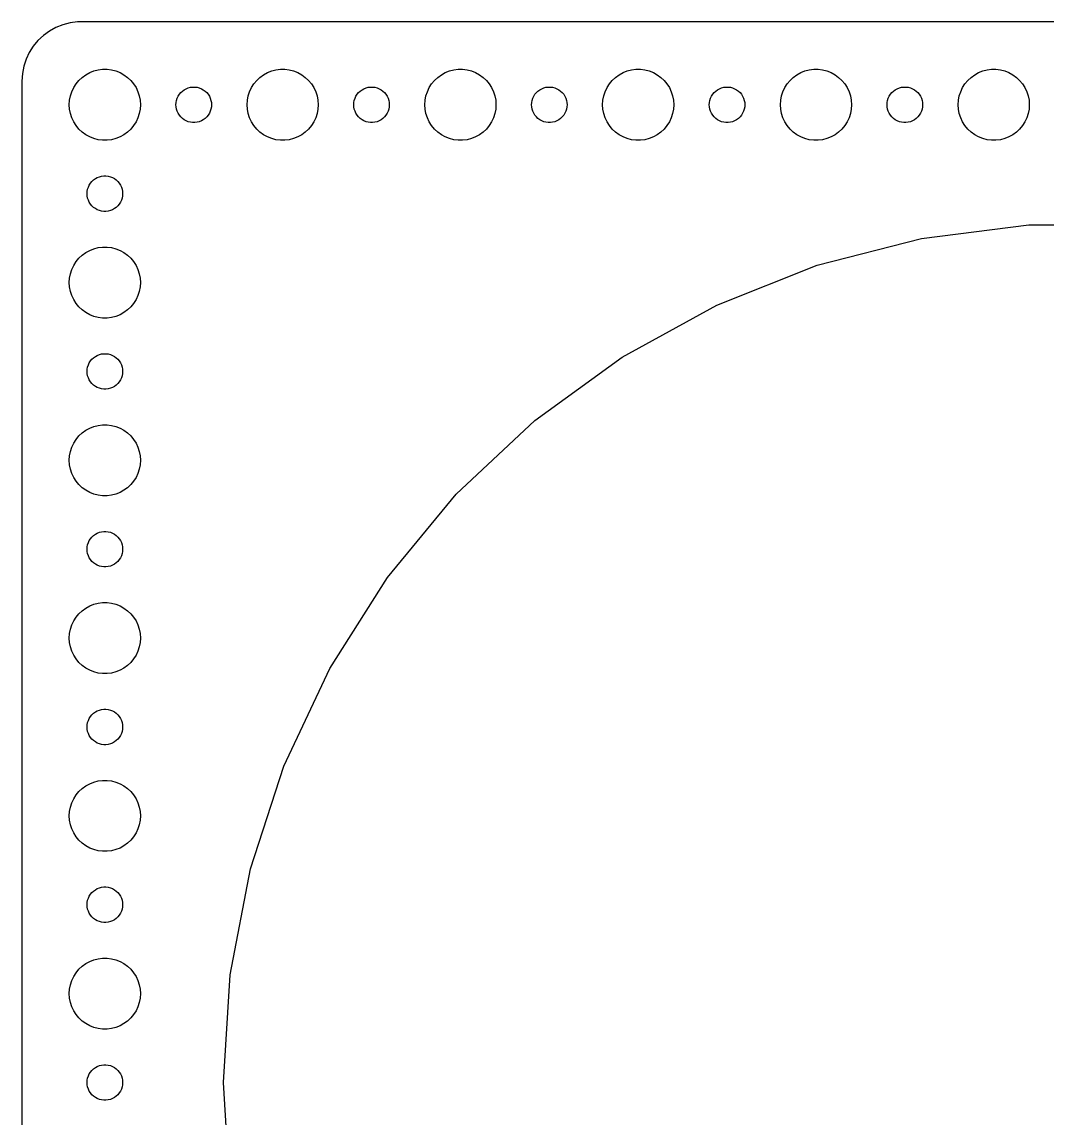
# Model space of a CAD drawing. Header units: metres. Extents: x -240 to 240, y -89 to 89.
# Drawn here: x -239.5 to -153, y -3 to 89.5 of the extents above; entities that cross this region are included whole.
import ezdxf

# ---------------------------------------------------------------- set-up
doc = ezdxf.new("R2010")
doc.units = ezdxf.units.M

msp = doc.modelspace()

# ---------------------------------------------------------------- linework, layer by layer
for p, q in [((-236.629, 89.0241), (-237.179, 88.7216)), ((-236.045, 89.2553), (-236.629, 89.0241)), ((-235.437, 89.4114), (-236.045, 89.2553)), ((-234.814, 89.4901), (-235.437, 89.4114)), ((234.814, 89.4901), (-234.814, 89.4901)), ((-238.145, 87.9227), (-238.545, 87.4389)), ((-237.687, 88.3526), (-238.145, 87.9227)), ((-237.179, 88.7216), (-237.687, 88.3526)), ((-238.545, 87.4389), (-238.882, 86.9088)), ((-239.149, 86.3406), (-239.343, 85.7434)), ((-238.882, 86.9088), (-239.149, 86.3406)), ((-239.461, 85.1267), (-239.5, 84.5)), ((-239.343, 85.7434), (-239.461, 85.1267)), ((-234.107, 85.033), (-233.777, 85.2145)), ((-233.777, 85.2145), (-233.427, 85.3532)), ((-233.427, 85.3532), (-233.062, 85.4469)), ((-233.062, 85.4469), (-232.688, 85.4941)), ((-232.688, 85.4941), (-232.312, 85.4941)), ((-232.312, 85.4941), (-231.938, 85.4469)), ((-231.938, 85.4469), (-231.573, 85.3532)), ((-231.573, 85.3532), (-231.223, 85.2145)), ((-231.223, 85.2145), (-230.893, 85.033)), ((-219.107, 85.033), (-218.777, 85.2145)), ((-218.777, 85.2145), (-218.427, 85.3532)), ((-218.427, 85.3532), (-218.062, 85.4469)), ((-218.062, 85.4469), (-217.688, 85.4941)), ((-217.688, 85.4941), (-217.312, 85.4941)), ((-217.312, 85.4941), (-216.938, 85.4469)), ((-216.938, 85.4469), (-216.573, 85.3532)), ((-216.573, 85.3532), (-216.223, 85.2145)), ((-216.223, 85.2145), (-215.893, 85.033)), ((-204.107, 85.033), (-203.777, 85.2145)), ((-203.777, 85.2145), (-203.427, 85.3532)), ((-203.427, 85.3532), (-203.062, 85.4469)), ((-203.062, 85.4469), (-202.688, 85.4941)), ((-202.688, 85.4941), (-202.312, 85.4941)), ((-202.312, 85.4941), (-201.938, 85.4469)), ((-201.938, 85.4469), (-201.573, 85.3532)), ((-201.573, 85.3532), (-201.223, 85.2145)), ((-201.223, 85.2145), (-200.893, 85.033)), ((-189.107, 85.033), (-188.777, 85.2145)), ((-188.777, 85.2145), (-188.427, 85.3532)), ((-188.427, 85.3532), (-188.062, 85.4469)), ((-188.062, 85.4469), (-187.688, 85.4941)), ((-187.688, 85.4941), (-187.312, 85.4941)), ((-187.312, 85.4941), (-186.938, 85.4469)), ((-186.938, 85.4469), (-186.573, 85.3532)), ((-186.573, 85.3532), (-186.223, 85.2145)), ((-186.223, 85.2145), (-185.893, 85.033)), ((-174.107, 85.033), (-173.777, 85.2145)), ((-173.777, 85.2145), (-173.427, 85.3532)), ((-173.427, 85.3532), (-173.062, 85.4469)), ((-173.062, 85.4469), (-172.688, 85.4941)), ((-172.688, 85.4941), (-172.312, 85.4941)), ((-172.312, 85.4941), (-171.938, 85.4469)), ((-171.938, 85.4469), (-171.573, 85.3532)), ((-171.573, 85.3532), (-171.223, 85.2145)), ((-171.223, 85.2145), (-170.893, 85.033)), ((-159.107, 85.033), (-158.777, 85.2145)), ((-158.777, 85.2145), (-158.427, 85.3532)), ((-158.427, 85.3532), (-158.062, 85.4469)), ((-158.062, 85.4469), (-157.688, 85.4941)), ((-157.688, 85.4941), (-157.312, 85.4941)), ((-157.312, 85.4941), (-156.938, 85.4469)), ((-156.938, 85.4469), (-156.573, 85.3532)), ((-156.573, 85.3532), (-156.223, 85.2145)), ((-156.223, 85.2145), (-155.893, 85.033)), ((-239.5, 84.5), (-239.5, -84.5)), ((-235.129, 83.9453), (-234.927, 84.2634)), ((-234.927, 84.2634), (-234.687, 84.5536)), ((-234.687, 84.5536), (-234.412, 84.8115)), ((-234.412, 84.8115), (-234.107, 85.033)), ((-230.893, 85.033), (-230.588, 84.8115)), ((-230.588, 84.8115), (-230.313, 84.5536)), ((-230.313, 84.5536), (-230.073, 84.2634)), ((-230.073, 84.2634), (-229.871, 83.9453)), ((-220.129, 83.9453), (-219.927, 84.2634)), ((-219.927, 84.2634), (-219.687, 84.5536)), ((-219.687, 84.5536), (-219.412, 84.8115)), ((-219.412, 84.8115), (-219.107, 85.033)), ((-215.893, 85.033), (-215.588, 84.8115)), ((-215.588, 84.8115), (-215.313, 84.5536)), ((-215.313, 84.5536), (-215.073, 84.2634)), ((-215.073, 84.2634), (-214.871, 83.9453)), ((-205.129, 83.9453), (-204.927, 84.2634)), ((-204.927, 84.2634), (-204.687, 84.5536)), ((-204.687, 84.5536), (-204.412, 84.8115)), ((-204.412, 84.8115), (-204.107, 85.033)), ((-200.893, 85.033), (-200.588, 84.8115)), ((-200.588, 84.8115), (-200.313, 84.5536)), ((-200.313, 84.5536), (-200.073, 84.2634)), ((-200.073, 84.2634), (-199.871, 83.9453)), ((-190.129, 83.9453), (-189.927, 84.2634)), ((-189.927, 84.2634), (-189.687, 84.5536)), ((-189.687, 84.5536), (-189.412, 84.8115)), ((-189.412, 84.8115), (-189.107, 85.033)), ((-185.893, 85.033), (-185.588, 84.8115)), ((-185.588, 84.8115), (-185.313, 84.5536)), ((-185.313, 84.5536), (-185.073, 84.2634)), ((-185.073, 84.2634), (-184.871, 83.9453)), ((-175.129, 83.9453), (-174.927, 84.2634)), ((-174.927, 84.2634), (-174.687, 84.5536)), ((-174.687, 84.5536), (-174.412, 84.8115)), ((-174.412, 84.8115), (-174.107, 85.033)), ((-170.893, 85.033), (-170.588, 84.8115)), ((-170.588, 84.8115), (-170.313, 84.5536)), ((-170.313, 84.5536), (-170.073, 84.2634)), ((-170.073, 84.2634), (-169.871, 83.9453)), ((-160.129, 83.9453), (-159.927, 84.2634)), ((-159.927, 84.2634), (-159.687, 84.5536)), ((-159.687, 84.5536), (-159.412, 84.8115)), ((-159.412, 84.8115), (-159.107, 85.033)), ((-155.893, 85.033), (-155.588, 84.8115)), ((-155.588, 84.8115), (-155.313, 84.5536)), ((-155.313, 84.5536), (-155.073, 84.2634)), ((-155.073, 84.2634), (-154.871, 83.9453)), ((-235.476, 82.876), (-235.406, 83.2461)), ((-235.406, 83.2461), (-235.289, 83.6044)), ((-235.289, 83.6044), (-235.129, 83.9453)), ((-229.871, 83.9453), (-229.711, 83.6044)), ((-229.711, 83.6044), (-229.594, 83.2461)), ((-229.594, 83.2461), (-229.524, 82.876)), ((-226.314, 83.2226), (-226.214, 83.3817)), ((-226.214, 83.3817), (-226.093, 83.5268)), ((-226.093, 83.5268), (-225.956, 83.6558)), ((-225.956, 83.6558), (-225.804, 83.7665)), ((-225.804, 83.7665), (-225.639, 83.8572)), ((-225.639, 83.8572), (-225.464, 83.9266)), ((-225.464, 83.9266), (-225.281, 83.9734)), ((-225.281, 83.9734), (-225.094, 83.997)), ((-225.094, 83.997), (-224.906, 83.997)), ((-224.906, 83.997), (-224.719, 83.9734)), ((-224.719, 83.9734), (-224.536, 83.9266)), ((-224.536, 83.9266), (-224.361, 83.8572)), ((-224.361, 83.8572), (-224.196, 83.7665)), ((-224.196, 83.7665), (-224.044, 83.6558)), ((-224.044, 83.6558), (-223.907, 83.5268)), ((-223.907, 83.5268), (-223.786, 83.3817)), ((-223.786, 83.3817), (-223.686, 83.2226)), ((-220.476, 82.876), (-220.406, 83.2461)), ((-220.406, 83.2461), (-220.289, 83.6044)), ((-220.289, 83.6044), (-220.129, 83.9453)), ((-214.871, 83.9453), (-214.711, 83.6044)), ((-214.711, 83.6044), (-214.594, 83.2461)), ((-214.594, 83.2461), (-214.524, 82.876)), ((-211.314, 83.2226), (-211.214, 83.3817)), ((-211.214, 83.3817), (-211.093, 83.5268)), ((-211.093, 83.5268), (-210.956, 83.6558)), ((-210.956, 83.6558), (-210.804, 83.7665)), ((-210.804, 83.7665), (-210.639, 83.8572)), ((-210.639, 83.8572), (-210.464, 83.9266)), ((-210.464, 83.9266), (-210.281, 83.9734)), ((-210.281, 83.9734), (-210.094, 83.997)), ((-210.094, 83.997), (-209.906, 83.997)), ((-209.906, 83.997), (-209.719, 83.9734)), ((-209.719, 83.9734), (-209.536, 83.9266)), ((-209.536, 83.9266), (-209.361, 83.8572)), ((-209.361, 83.8572), (-209.196, 83.7665)), ((-209.196, 83.7665), (-209.044, 83.6558)), ((-209.044, 83.6558), (-208.907, 83.5268)), ((-208.907, 83.5268), (-208.786, 83.3817)), ((-208.786, 83.3817), (-208.686, 83.2226)), ((-205.476, 82.876), (-205.406, 83.2461)), ((-205.406, 83.2461), (-205.289, 83.6044)), ((-205.289, 83.6044), (-205.129, 83.9453)), ((-199.871, 83.9453), (-199.711, 83.6044)), ((-199.711, 83.6044), (-199.594, 83.2461)), ((-199.594, 83.2461), (-199.524, 82.876)), ((-196.314, 83.2226), (-196.214, 83.3817)), ((-196.214, 83.3817), (-196.093, 83.5268)), ((-196.093, 83.5268), (-195.956, 83.6558)), ((-195.956, 83.6558), (-195.804, 83.7665)), ((-195.804, 83.7665), (-195.639, 83.8572)), ((-195.639, 83.8572), (-195.464, 83.9266)), ((-195.464, 83.9266), (-195.281, 83.9734)), ((-195.281, 83.9734), (-195.094, 83.997)), ((-195.094, 83.997), (-194.906, 83.997)), ((-194.906, 83.997), (-194.719, 83.9734)), ((-194.719, 83.9734), (-194.536, 83.9266)), ((-194.536, 83.9266), (-194.361, 83.8572)), ((-194.361, 83.8572), (-194.196, 83.7665)), ((-194.196, 83.7665), (-194.044, 83.6558)), ((-194.044, 83.6558), (-193.907, 83.5268)), ((-193.907, 83.5268), (-193.786, 83.3817)), ((-193.786, 83.3817), (-193.686, 83.2226)), ((-190.476, 82.876), (-190.406, 83.2461)), ((-190.406, 83.2461), (-190.289, 83.6044)), ((-190.289, 83.6044), (-190.129, 83.9453)), ((-184.871, 83.9453), (-184.711, 83.6044)), ((-184.711, 83.6044), (-184.594, 83.2461)), ((-184.594, 83.2461), (-184.524, 82.876)), ((-181.314, 83.2226), (-181.214, 83.3817)), ((-181.214, 83.3817), (-181.093, 83.5268)), ((-181.093, 83.5268), (-180.956, 83.6558)), ((-180.956, 83.6558), (-180.804, 83.7665)), ((-180.804, 83.7665), (-180.639, 83.8572)), ((-180.639, 83.8572), (-180.464, 83.9266)), ((-180.464, 83.9266), (-180.281, 83.9734)), ((-180.281, 83.9734), (-180.094, 83.997)), ((-180.094, 83.997), (-179.906, 83.997)), ((-179.906, 83.997), (-179.719, 83.9734)), ((-179.719, 83.9734), (-179.536, 83.9266)), ((-179.536, 83.9266), (-179.361, 83.8572)), ((-179.361, 83.8572), (-179.196, 83.7665)), ((-179.196, 83.7665), (-179.044, 83.6558)), ((-179.044, 83.6558), (-178.907, 83.5268)), ((-178.907, 83.5268), (-178.786, 83.3817)), ((-178.786, 83.3817), (-178.686, 83.2226)), ((-175.476, 82.876), (-175.406, 83.2461)), ((-175.406, 83.2461), (-175.289, 83.6044)), ((-175.289, 83.6044), (-175.129, 83.9453)), ((-169.871, 83.9453), (-169.711, 83.6044)), ((-169.711, 83.6044), (-169.594, 83.2461)), ((-169.594, 83.2461), (-169.524, 82.876)), ((-166.314, 83.2226), (-166.214, 83.3817)), ((-166.214, 83.3817), (-166.093, 83.5268)), ((-166.093, 83.5268), (-165.956, 83.6558)), ((-165.956, 83.6558), (-165.804, 83.7665)), ((-165.804, 83.7665), (-165.639, 83.8572)), ((-165.639, 83.8572), (-165.464, 83.9266)), ((-165.464, 83.9266), (-165.281, 83.9734)), ((-165.281, 83.9734), (-165.094, 83.997)), ((-165.094, 83.997), (-164.906, 83.997)), ((-164.906, 83.997), (-164.719, 83.9734)), ((-164.719, 83.9734), (-164.536, 83.9266)), ((-164.536, 83.9266), (-164.361, 83.8572)), ((-164.361, 83.8572), (-164.196, 83.7665)), ((-164.196, 83.7665), (-164.044, 83.6558)), ((-164.044, 83.6558), (-163.907, 83.5268)), ((-163.907, 83.5268), (-163.786, 83.3817)), ((-163.786, 83.3817), (-163.686, 83.2226)), ((-160.476, 82.876), (-160.406, 83.2461)), ((-160.406, 83.2461), (-160.289, 83.6044)), ((-160.289, 83.6044), (-160.129, 83.9453)), ((-154.871, 83.9453), (-154.711, 83.6044)), ((-154.711, 83.6044), (-154.594, 83.2461)), ((-154.594, 83.2461), (-154.524, 82.876)), ((-235.5, 82.5), (-235.476, 82.876)), ((-235.476, 82.124), (-235.5, 82.5)), ((-229.524, 82.876), (-229.5, 82.5)), ((-229.5, 82.5), (-229.524, 82.124)), ((-226.5, 82.5), (-226.488, 82.688)), ((-226.488, 82.312), (-226.5, 82.5)), ((-226.488, 82.688), (-226.453, 82.873)), ((-226.453, 82.873), (-226.395, 83.0522)), ((-226.395, 83.0522), (-226.314, 83.2226)), ((-223.686, 83.2226), (-223.605, 83.0522)), ((-223.605, 83.0522), (-223.547, 82.873)), ((-223.547, 82.873), (-223.512, 82.688)), ((-223.512, 82.688), (-223.5, 82.5)), ((-223.5, 82.5), (-223.512, 82.312)), ((-220.5, 82.5), (-220.476, 82.876)), ((-220.476, 82.124), (-220.5, 82.5)), ((-214.524, 82.876), (-214.5, 82.5)), ((-214.5, 82.5), (-214.524, 82.124)), ((-211.5, 82.5), (-211.488, 82.688)), ((-211.488, 82.312), (-211.5, 82.5)), ((-211.488, 82.688), (-211.453, 82.873)), ((-211.453, 82.873), (-211.395, 83.0522)), ((-211.395, 83.0522), (-211.314, 83.2226)), ((-208.686, 83.2226), (-208.605, 83.0522)), ((-208.605, 83.0522), (-208.547, 82.873)), ((-208.547, 82.873), (-208.512, 82.688)), ((-208.512, 82.688), (-208.5, 82.5)), ((-208.5, 82.5), (-208.512, 82.312)), ((-205.5, 82.5), (-205.476, 82.876)), ((-205.476, 82.124), (-205.5, 82.5)), ((-199.524, 82.876), (-199.5, 82.5)), ((-199.5, 82.5), (-199.524, 82.124)), ((-196.5, 82.5), (-196.488, 82.688)), ((-196.488, 82.312), (-196.5, 82.5)), ((-196.488, 82.688), (-196.453, 82.873)), ((-196.453, 82.873), (-196.395, 83.0522)), ((-196.395, 83.0522), (-196.314, 83.2226)), ((-193.686, 83.2226), (-193.605, 83.0522)), ((-193.605, 83.0522), (-193.547, 82.873)), ((-193.547, 82.873), (-193.512, 82.688)), ((-193.512, 82.688), (-193.5, 82.5)), ((-193.5, 82.5), (-193.512, 82.312)), ((-190.5, 82.5), (-190.476, 82.876)), ((-190.476, 82.124), (-190.5, 82.5)), ((-184.524, 82.876), (-184.5, 82.5)), ((-184.5, 82.5), (-184.524, 82.124)), ((-181.5, 82.5), (-181.488, 82.688)), ((-181.488, 82.312), (-181.5, 82.5)), ((-181.488, 82.688), (-181.453, 82.873)), ((-181.453, 82.873), (-181.395, 83.0522)), ((-181.395, 83.0522), (-181.314, 83.2226)), ((-178.686, 83.2226), (-178.605, 83.0522)), ((-178.605, 83.0522), (-178.547, 82.873)), ((-178.547, 82.873), (-178.512, 82.688)), ((-178.512, 82.688), (-178.5, 82.5)), ((-178.5, 82.5), (-178.512, 82.312)), ((-175.5, 82.5), (-175.476, 82.876)), ((-175.476, 82.124), (-175.5, 82.5)), ((-169.524, 82.876), (-169.5, 82.5)), ((-169.5, 82.5), (-169.524, 82.124)), ((-166.5, 82.5), (-166.488, 82.688)), ((-166.488, 82.312), (-166.5, 82.5)), ((-166.488, 82.688), (-166.453, 82.873)), ((-166.453, 82.873), (-166.395, 83.0522)), ((-166.395, 83.0522), (-166.314, 83.2226)), ((-163.686, 83.2226), (-163.605, 83.0522)), ((-163.605, 83.0522), (-163.547, 82.873)), ((-163.547, 82.873), (-163.512, 82.688)), ((-163.512, 82.688), (-163.5, 82.5)), ((-163.5, 82.5), (-163.512, 82.312)), ((-160.5, 82.5), (-160.476, 82.876)), ((-160.476, 82.124), (-160.5, 82.5)), ((-154.524, 82.876), (-154.5, 82.5)), ((-154.5, 82.5), (-154.524, 82.124)), ((-235.406, 81.7539), (-235.476, 82.124)), ((-235.289, 81.3956), (-235.406, 81.7539)), ((-235.129, 81.0547), (-235.289, 81.3956)), ((-229.711, 81.3956), (-229.871, 81.0547)), ((-229.594, 81.7539), (-229.711, 81.3956)), ((-229.524, 82.124), (-229.594, 81.7539)), ((-226.453, 82.127), (-226.488, 82.312)), ((-226.395, 81.9478), (-226.453, 82.127)), ((-226.314, 81.7774), (-226.395, 81.9478)), ((-226.214, 81.6183), (-226.314, 81.7774)), ((-226.093, 81.4732), (-226.214, 81.6183)), ((-225.956, 81.3442), (-226.093, 81.4732)), ((-223.907, 81.4732), (-224.044, 81.3442)), ((-223.786, 81.6183), (-223.907, 81.4732)), ((-223.686, 81.7774), (-223.786, 81.6183)), ((-223.605, 81.9478), (-223.686, 81.7774)), ((-223.547, 82.127), (-223.605, 81.9478)), ((-223.512, 82.312), (-223.547, 82.127)), ((-220.406, 81.7539), (-220.476, 82.124)), ((-220.289, 81.3956), (-220.406, 81.7539)), ((-220.129, 81.0547), (-220.289, 81.3956)), ((-214.711, 81.3956), (-214.871, 81.0547)), ((-214.594, 81.7539), (-214.711, 81.3956)), ((-214.524, 82.124), (-214.594, 81.7539)), ((-211.453, 82.127), (-211.488, 82.312)), ((-211.395, 81.9478), (-211.453, 82.127)), ((-211.314, 81.7774), (-211.395, 81.9478)), ((-211.214, 81.6183), (-211.314, 81.7774)), ((-211.093, 81.4732), (-211.214, 81.6183)), ((-210.956, 81.3442), (-211.093, 81.4732)), ((-208.907, 81.4732), (-209.044, 81.3442)), ((-208.786, 81.6183), (-208.907, 81.4732)), ((-208.686, 81.7774), (-208.786, 81.6183)), ((-208.605, 81.9478), (-208.686, 81.7774)), ((-208.547, 82.127), (-208.605, 81.9478)), ((-208.512, 82.312), (-208.547, 82.127)), ((-205.406, 81.7539), (-205.476, 82.124)), ((-205.289, 81.3956), (-205.406, 81.7539)), ((-205.129, 81.0547), (-205.289, 81.3956)), ((-199.711, 81.3956), (-199.871, 81.0547)), ((-199.594, 81.7539), (-199.711, 81.3956)), ((-199.524, 82.124), (-199.594, 81.7539)), ((-196.453, 82.127), (-196.488, 82.312)), ((-196.395, 81.9478), (-196.453, 82.127)), ((-196.314, 81.7774), (-196.395, 81.9478)), ((-196.214, 81.6183), (-196.314, 81.7774)), ((-196.093, 81.4732), (-196.214, 81.6183)), ((-195.956, 81.3442), (-196.093, 81.4732)), ((-193.907, 81.4732), (-194.044, 81.3442)), ((-193.786, 81.6183), (-193.907, 81.4732)), ((-193.686, 81.7774), (-193.786, 81.6183)), ((-193.605, 81.9478), (-193.686, 81.7774)), ((-193.547, 82.127), (-193.605, 81.9478)), ((-193.512, 82.312), (-193.547, 82.127)), ((-190.406, 81.7539), (-190.476, 82.124)), ((-190.289, 81.3956), (-190.406, 81.7539)), ((-190.129, 81.0547), (-190.289, 81.3956)), ((-184.711, 81.3956), (-184.871, 81.0547)), ((-184.594, 81.7539), (-184.711, 81.3956)), ((-184.524, 82.124), (-184.594, 81.7539)), ((-181.453, 82.127), (-181.488, 82.312)), ((-181.395, 81.9478), (-181.453, 82.127)), ((-181.314, 81.7774), (-181.395, 81.9478)), ((-181.214, 81.6183), (-181.314, 81.7774)), ((-181.093, 81.4732), (-181.214, 81.6183)), ((-180.956, 81.3442), (-181.093, 81.4732)), ((-178.907, 81.4732), (-179.044, 81.3442)), ((-178.786, 81.6183), (-178.907, 81.4732)), ((-178.686, 81.7774), (-178.786, 81.6183)), ((-178.605, 81.9478), (-178.686, 81.7774)), ((-178.547, 82.127), (-178.605, 81.9478)), ((-178.512, 82.312), (-178.547, 82.127)), ((-175.406, 81.7539), (-175.476, 82.124)), ((-175.289, 81.3956), (-175.406, 81.7539)), ((-175.129, 81.0547), (-175.289, 81.3956)), ((-169.711, 81.3956), (-169.871, 81.0547)), ((-169.594, 81.7539), (-169.711, 81.3956)), ((-169.524, 82.124), (-169.594, 81.7539)), ((-166.453, 82.127), (-166.488, 82.312)), ((-166.395, 81.9478), (-166.453, 82.127)), ((-166.314, 81.7774), (-166.395, 81.9478)), ((-166.214, 81.6183), (-166.314, 81.7774)), ((-166.093, 81.4732), (-166.214, 81.6183)), ((-165.956, 81.3442), (-166.093, 81.4732)), ((-163.907, 81.4732), (-164.044, 81.3442)), ((-163.786, 81.6183), (-163.907, 81.4732)), ((-163.686, 81.7774), (-163.786, 81.6183)), ((-163.605, 81.9478), (-163.686, 81.7774)), ((-163.547, 82.127), (-163.605, 81.9478)), ((-163.512, 82.312), (-163.547, 82.127)), ((-160.406, 81.7539), (-160.476, 82.124)), ((-160.289, 81.3956), (-160.406, 81.7539)), ((-160.129, 81.0547), (-160.289, 81.3956)), ((-154.711, 81.3956), (-154.871, 81.0547)), ((-154.594, 81.7539), (-154.711, 81.3956)), ((-154.524, 82.124), (-154.594, 81.7539)), ((-234.927, 80.7366), (-235.129, 81.0547)), ((-234.687, 80.4464), (-234.927, 80.7366)), ((-230.073, 80.7366), (-230.313, 80.4464)), ((-229.871, 81.0547), (-230.073, 80.7366)), ((-225.804, 81.2335), (-225.956, 81.3442)), ((-225.639, 81.1428), (-225.804, 81.2335)), ((-225.464, 81.0734), (-225.639, 81.1428)), ((-225.281, 81.0266), (-225.464, 81.0734)), ((-225.094, 81.003), (-225.281, 81.0266)), ((-224.906, 81.003), (-225.094, 81.003)), ((-224.719, 81.0266), (-224.906, 81.003)), ((-224.536, 81.0734), (-224.719, 81.0266)), ((-224.361, 81.1428), (-224.536, 81.0734)), ((-224.196, 81.2335), (-224.361, 81.1428)), ((-224.044, 81.3442), (-224.196, 81.2335)), ((-219.927, 80.7366), (-220.129, 81.0547)), ((-219.687, 80.4464), (-219.927, 80.7366)), ((-215.073, 80.7366), (-215.313, 80.4464)), ((-214.871, 81.0547), (-215.073, 80.7366)), ((-210.804, 81.2335), (-210.956, 81.3442)), ((-210.639, 81.1428), (-210.804, 81.2335)), ((-210.464, 81.0734), (-210.639, 81.1428)), ((-210.281, 81.0266), (-210.464, 81.0734)), ((-210.094, 81.003), (-210.281, 81.0266)), ((-209.906, 81.003), (-210.094, 81.003)), ((-209.719, 81.0266), (-209.906, 81.003)), ((-209.536, 81.0734), (-209.719, 81.0266)), ((-209.361, 81.1428), (-209.536, 81.0734)), ((-209.196, 81.2335), (-209.361, 81.1428)), ((-209.044, 81.3442), (-209.196, 81.2335)), ((-204.927, 80.7366), (-205.129, 81.0547)), ((-204.687, 80.4464), (-204.927, 80.7366)), ((-200.073, 80.7366), (-200.313, 80.4464)), ((-199.871, 81.0547), (-200.073, 80.7366)), ((-195.804, 81.2335), (-195.956, 81.3442)), ((-195.639, 81.1428), (-195.804, 81.2335)), ((-195.464, 81.0734), (-195.639, 81.1428)), ((-195.281, 81.0266), (-195.464, 81.0734)), ((-195.094, 81.003), (-195.281, 81.0266)), ((-194.906, 81.003), (-195.094, 81.003)), ((-194.719, 81.0266), (-194.906, 81.003)), ((-194.536, 81.0734), (-194.719, 81.0266)), ((-194.361, 81.1428), (-194.536, 81.0734)), ((-194.196, 81.2335), (-194.361, 81.1428)), ((-194.044, 81.3442), (-194.196, 81.2335)), ((-189.927, 80.7366), (-190.129, 81.0547)), ((-189.687, 80.4464), (-189.927, 80.7366)), ((-185.073, 80.7366), (-185.313, 80.4464)), ((-184.871, 81.0547), (-185.073, 80.7366)), ((-180.804, 81.2335), (-180.956, 81.3442)), ((-180.639, 81.1428), (-180.804, 81.2335)), ((-180.464, 81.0734), (-180.639, 81.1428)), ((-180.281, 81.0266), (-180.464, 81.0734)), ((-180.094, 81.003), (-180.281, 81.0266)), ((-179.906, 81.003), (-180.094, 81.003)), ((-179.719, 81.0266), (-179.906, 81.003)), ((-179.536, 81.0734), (-179.719, 81.0266)), ((-179.361, 81.1428), (-179.536, 81.0734)), ((-179.196, 81.2335), (-179.361, 81.1428)), ((-179.044, 81.3442), (-179.196, 81.2335)), ((-174.927, 80.7366), (-175.129, 81.0547)), ((-174.687, 80.4464), (-174.927, 80.7366)), ((-170.073, 80.7366), (-170.313, 80.4464)), ((-169.871, 81.0547), (-170.073, 80.7366)), ((-165.804, 81.2335), (-165.956, 81.3442)), ((-165.639, 81.1428), (-165.804, 81.2335)), ((-165.464, 81.0734), (-165.639, 81.1428)), ((-165.281, 81.0266), (-165.464, 81.0734)), ((-165.094, 81.003), (-165.281, 81.0266)), ((-164.906, 81.003), (-165.094, 81.003)), ((-164.719, 81.0266), (-164.906, 81.003)), ((-164.536, 81.0734), (-164.719, 81.0266)), ((-164.361, 81.1428), (-164.536, 81.0734)), ((-164.196, 81.2335), (-164.361, 81.1428)), ((-164.044, 81.3442), (-164.196, 81.2335)), ((-159.927, 80.7366), (-160.129, 81.0547)), ((-159.687, 80.4464), (-159.927, 80.7366)), ((-155.073, 80.7366), (-155.313, 80.4464)), ((-154.871, 81.0547), (-155.073, 80.7366)), ((-234.412, 80.1885), (-234.687, 80.4464)), ((-234.107, 79.967), (-234.412, 80.1885)), ((-233.777, 79.7855), (-234.107, 79.967)), ((-233.427, 79.6468), (-233.777, 79.7855)), ((-233.062, 79.5531), (-233.427, 79.6468)), ((-232.688, 79.5059), (-233.062, 79.5531)), ((-231.938, 79.5531), (-232.312, 79.5059)), ((-231.573, 79.6468), (-231.938, 79.5531)), ((-231.223, 79.7855), (-231.573, 79.6468)), ((-230.893, 79.967), (-231.223, 79.7855)), ((-230.588, 80.1885), (-230.893, 79.967)), ((-230.313, 80.4464), (-230.588, 80.1885)), ((-219.412, 80.1885), (-219.687, 80.4464)), ((-219.107, 79.967), (-219.412, 80.1885)), ((-218.777, 79.7855), (-219.107, 79.967)), ((-218.427, 79.6468), (-218.777, 79.7855)), ((-218.062, 79.5531), (-218.427, 79.6468)), ((-217.688, 79.5059), (-218.062, 79.5531)), ((-216.938, 79.5531), (-217.312, 79.5059)), ((-216.573, 79.6468), (-216.938, 79.5531)), ((-216.223, 79.7855), (-216.573, 79.6468)), ((-215.893, 79.967), (-216.223, 79.7855)), ((-215.588, 80.1885), (-215.893, 79.967)), ((-215.313, 80.4464), (-215.588, 80.1885)), ((-204.412, 80.1885), (-204.687, 80.4464)), ((-204.107, 79.967), (-204.412, 80.1885)), ((-203.777, 79.7855), (-204.107, 79.967)), ((-203.427, 79.6468), (-203.777, 79.7855)), ((-203.062, 79.5531), (-203.427, 79.6468)), ((-202.688, 79.5059), (-203.062, 79.5531)), ((-201.938, 79.5531), (-202.312, 79.5059)), ((-201.573, 79.6468), (-201.938, 79.5531)), ((-201.223, 79.7855), (-201.573, 79.6468)), ((-200.893, 79.967), (-201.223, 79.7855)), ((-200.588, 80.1885), (-200.893, 79.967)), ((-200.313, 80.4464), (-200.588, 80.1885)), ((-189.412, 80.1885), (-189.687, 80.4464)), ((-189.107, 79.967), (-189.412, 80.1885)), ((-188.777, 79.7855), (-189.107, 79.967)), ((-188.427, 79.6468), (-188.777, 79.7855)), ((-188.062, 79.5531), (-188.427, 79.6468)), ((-187.688, 79.5059), (-188.062, 79.5531)), ((-186.938, 79.5531), (-187.312, 79.5059)), ((-186.573, 79.6468), (-186.938, 79.5531)), ((-186.223, 79.7855), (-186.573, 79.6468)), ((-185.893, 79.967), (-186.223, 79.7855)), ((-185.588, 80.1885), (-185.893, 79.967)), ((-185.313, 80.4464), (-185.588, 80.1885)), ((-174.412, 80.1885), (-174.687, 80.4464)), ((-174.107, 79.967), (-174.412, 80.1885)), ((-173.777, 79.7855), (-174.107, 79.967)), ((-173.427, 79.6468), (-173.777, 79.7855)), ((-173.062, 79.5531), (-173.427, 79.6468)), ((-172.688, 79.5059), (-173.062, 79.5531)), ((-171.938, 79.5531), (-172.312, 79.5059)), ((-171.573, 79.6468), (-171.938, 79.5531)), ((-171.223, 79.7855), (-171.573, 79.6468)), ((-170.893, 79.967), (-171.223, 79.7855)), ((-170.588, 80.1885), (-170.893, 79.967)), ((-170.313, 80.4464), (-170.588, 80.1885)), ((-159.412, 80.1885), (-159.687, 80.4464)), ((-159.107, 79.967), (-159.412, 80.1885)), ((-158.777, 79.7855), (-159.107, 79.967)), ((-158.427, 79.6468), (-158.777, 79.7855)), ((-158.062, 79.5531), (-158.427, 79.6468)), ((-157.688, 79.5059), (-158.062, 79.5531)), ((-156.938, 79.5531), (-157.312, 79.5059)), ((-156.573, 79.6468), (-156.938, 79.5531)), ((-156.223, 79.7855), (-156.573, 79.6468)), ((-155.893, 79.967), (-156.223, 79.7855)), ((-155.588, 80.1885), (-155.893, 79.967)), ((-155.313, 80.4464), (-155.588, 80.1885)), ((-232.312, 79.5059), (-232.688, 79.5059)), ((-217.312, 79.5059), (-217.688, 79.5059)), ((-202.312, 79.5059), (-202.688, 79.5059)), ((-187.312, 79.5059), (-187.688, 79.5059)), ((-172.312, 79.5059), (-172.688, 79.5059)), ((-157.312, 79.5059), (-157.688, 79.5059)), ((-233.814, 75.7226), (-233.714, 75.8817)), ((-233.714, 75.8817), (-233.593, 76.0268)), ((-233.593, 76.0268), (-233.456, 76.1558)), ((-233.456, 76.1558), (-233.304, 76.2665)), ((-233.304, 76.2665), (-233.139, 76.3572)), ((-233.139, 76.3572), (-232.964, 76.4266)), ((-232.964, 76.4266), (-232.781, 76.4734)), ((-232.781, 76.4734), (-232.594, 76.497)), ((-232.594, 76.497), (-232.406, 76.497)), ((-232.406, 76.497), (-232.219, 76.4734)), ((-232.219, 76.4734), (-232.036, 76.4266)), ((-232.036, 76.4266), (-231.861, 76.3572)), ((-231.861, 76.3572), (-231.696, 76.2665)), ((-231.696, 76.2665), (-231.544, 76.1558)), ((-231.544, 76.1558), (-231.407, 76.0268)), ((-231.407, 76.0268), (-231.286, 75.8817)), ((-231.286, 75.8817), (-231.186, 75.7226)), ((-234, 75), (-233.988, 75.188)), ((-233.988, 74.812), (-234, 75)), ((-233.988, 75.188), (-233.953, 75.373)), ((-233.953, 75.373), (-233.895, 75.5522)), ((-233.895, 75.5522), (-233.814, 75.7226)), ((-231.186, 75.7226), (-231.105, 75.5522)), ((-231.105, 75.5522), (-231.047, 75.373)), ((-231.047, 75.373), (-231.012, 75.188)), ((-231.012, 75.188), (-231, 75)), ((-231, 75), (-231.012, 74.812)), ((-233.953, 74.627), (-233.988, 74.812)), ((-233.895, 74.4478), (-233.953, 74.627)), ((-233.814, 74.2774), (-233.895, 74.4478)), ((-233.714, 74.1183), (-233.814, 74.2774)), ((-233.593, 73.9732), (-233.714, 74.1183)), ((-231.286, 74.1183), (-231.407, 73.9732)), ((-231.186, 74.2774), (-231.286, 74.1183)), ((-231.105, 74.4478), (-231.186, 74.2774)), ((-231.047, 74.627), (-231.105, 74.4478)), ((-231.012, 74.812), (-231.047, 74.627)), ((-233.456, 73.8442), (-233.593, 73.9732)), ((-233.304, 73.7335), (-233.456, 73.8442)), ((-233.139, 73.6428), (-233.304, 73.7335)), ((-232.964, 73.5734), (-233.139, 73.6428)), ((-232.781, 73.5266), (-232.964, 73.5734)), ((-232.594, 73.503), (-232.781, 73.5266)), ((-232.406, 73.503), (-232.594, 73.503)), ((-232.219, 73.5266), (-232.406, 73.503)), ((-232.036, 73.5734), (-232.219, 73.5266)), ((-231.861, 73.6428), (-232.036, 73.5734)), ((-231.696, 73.7335), (-231.861, 73.6428)), ((-231.544, 73.8442), (-231.696, 73.7335)), ((-231.407, 73.9732), (-231.544, 73.8442)), ((-163.585, 71.2158), (-154.552, 72.3569)), ((-154.552, 72.3569), (-145.448, 72.3569)), ((-233.777, 70.2145), (-233.427, 70.3532)), ((-233.427, 70.3532), (-233.062, 70.4469)), ((-233.062, 70.4469), (-232.688, 70.4941)), ((-232.688, 70.4941), (-232.312, 70.4941)), ((-232.312, 70.4941), (-231.938, 70.4469)), ((-231.938, 70.4469), (-231.573, 70.3532)), ((-231.573, 70.3532), (-231.223, 70.2145)), ((-172.404, 68.9516), (-163.585, 71.2158)), ((-234.927, 69.2634), (-234.687, 69.5536)), ((-234.687, 69.5536), (-234.412, 69.8115)), ((-234.412, 69.8115), (-234.107, 70.033)), ((-234.107, 70.033), (-233.777, 70.2145)), ((-231.223, 70.2145), (-230.893, 70.033)), ((-230.893, 70.033), (-230.588, 69.8115)), ((-230.588, 69.8115), (-230.313, 69.5536)), ((-230.313, 69.5536), (-230.073, 69.2634)), ((-235.406, 68.2461), (-235.289, 68.6044)), ((-235.289, 68.6044), (-235.129, 68.9453)), ((-235.129, 68.9453), (-234.927, 69.2634)), ((-230.073, 69.2634), (-229.871, 68.9453)), ((-229.871, 68.9453), (-229.711, 68.6044)), ((-229.711, 68.6044), (-229.594, 68.2461)), ((-180.869, 65.6), (-172.404, 68.9516)), ((-235.5, 67.5), (-235.476, 67.876)), ((-235.476, 67.876), (-235.406, 68.2461)), ((-229.594, 68.2461), (-229.524, 67.876)), ((-229.524, 67.876), (-229.5, 67.5)), ((-235.476, 67.124), (-235.5, 67.5)), ((-235.406, 66.7539), (-235.476, 67.124)), ((-235.289, 66.3956), (-235.406, 66.7539)), ((-229.594, 66.7539), (-229.711, 66.3956)), ((-229.524, 67.124), (-229.594, 66.7539)), ((-229.5, 67.5), (-229.524, 67.124)), ((-235.129, 66.0547), (-235.289, 66.3956)), ((-234.927, 65.7366), (-235.129, 66.0547)), ((-234.687, 65.4464), (-234.927, 65.7366)), ((-230.073, 65.7366), (-230.313, 65.4464)), ((-229.871, 66.0547), (-230.073, 65.7366)), ((-229.711, 66.3956), (-229.871, 66.0547)), ((-234.412, 65.1885), (-234.687, 65.4464)), ((-234.107, 64.967), (-234.412, 65.1885)), ((-233.777, 64.7855), (-234.107, 64.967)), ((-233.427, 64.6468), (-233.777, 64.7855)), ((-231.223, 64.7855), (-231.573, 64.6468)), ((-230.893, 64.967), (-231.223, 64.7855)), ((-230.588, 65.1885), (-230.893, 64.967)), ((-230.313, 65.4464), (-230.588, 65.1885)), ((-188.847, 61.2138), (-180.869, 65.6)), ((-233.062, 64.5531), (-233.427, 64.6468)), ((-232.688, 64.5059), (-233.062, 64.5531)), ((-232.312, 64.5059), (-232.688, 64.5059)), ((-231.938, 64.5531), (-232.312, 64.5059)), ((-231.573, 64.6468), (-231.938, 64.5531)), ((-233.593, 61.0268), (-233.456, 61.1558)), ((-233.456, 61.1558), (-233.304, 61.2665)), ((-233.304, 61.2665), (-233.139, 61.3572)), ((-233.139, 61.3572), (-232.964, 61.4266)), ((-232.964, 61.4266), (-232.781, 61.4734)), ((-232.781, 61.4734), (-232.594, 61.497)), ((-232.594, 61.497), (-232.406, 61.497)), ((-232.406, 61.497), (-232.219, 61.4734)), ((-232.219, 61.4734), (-232.036, 61.4266)), ((-232.036, 61.4266), (-231.861, 61.3572)), ((-231.861, 61.3572), (-231.696, 61.2665)), ((-231.696, 61.2665), (-231.544, 61.1558)), ((-231.544, 61.1558), (-231.407, 61.0268)), ((-196.213, 55.8622), (-188.847, 61.2138)), ((-234, 60), (-233.988, 60.188)), ((-233.988, 60.188), (-233.953, 60.373)), ((-233.953, 60.373), (-233.895, 60.5522)), ((-233.895, 60.5522), (-233.814, 60.7226)), ((-233.814, 60.7226), (-233.714, 60.8817)), ((-233.714, 60.8817), (-233.593, 61.0268)), ((-231.407, 61.0268), (-231.286, 60.8817)), ((-231.286, 60.8817), (-231.186, 60.7226)), ((-231.186, 60.7226), (-231.105, 60.5522)), ((-231.105, 60.5522), (-231.047, 60.373)), ((-231.047, 60.373), (-231.012, 60.188)), ((-231.012, 60.188), (-231, 60)), ((-233.988, 59.812), (-234, 60)), ((-233.953, 59.627), (-233.988, 59.812)), ((-233.895, 59.4478), (-233.953, 59.627)), ((-233.814, 59.2774), (-233.895, 59.4478)), ((-233.714, 59.1183), (-233.814, 59.2774)), ((-231.186, 59.2774), (-231.286, 59.1183)), ((-231.105, 59.4478), (-231.186, 59.2774)), ((-231.047, 59.627), (-231.105, 59.4478)), ((-231.012, 59.812), (-231.047, 59.627)), ((-231, 60), (-231.012, 59.812)), ((-233.593, 58.9732), (-233.714, 59.1183)), ((-233.456, 58.8442), (-233.593, 58.9732)), ((-233.304, 58.7335), (-233.456, 58.8442)), ((-233.139, 58.6428), (-233.304, 58.7335)), ((-232.964, 58.5734), (-233.139, 58.6428)), ((-232.781, 58.5266), (-232.964, 58.5734)), ((-232.594, 58.503), (-232.781, 58.5266)), ((-232.406, 58.503), (-232.594, 58.503)), ((-232.219, 58.5266), (-232.406, 58.503)), ((-232.036, 58.5734), (-232.219, 58.5266)), ((-231.861, 58.6428), (-232.036, 58.5734)), ((-231.696, 58.7335), (-231.861, 58.6428)), ((-231.544, 58.8442), (-231.696, 58.7335)), ((-231.407, 58.9732), (-231.544, 58.8442)), ((-231.286, 59.1183), (-231.407, 58.9732)), ((-202.85, 49.6297), (-196.213, 55.8622)), ((-234.687, 54.5536), (-234.412, 54.8115)), ((-234.412, 54.8115), (-234.107, 55.033)), ((-234.107, 55.033), (-233.777, 55.2145)), ((-233.777, 55.2145), (-233.427, 55.3532)), ((-233.427, 55.3532), (-233.062, 55.4469)), ((-233.062, 55.4469), (-232.688, 55.4941)), ((-232.688, 55.4941), (-232.312, 55.4941)), ((-232.312, 55.4941), (-231.938, 55.4469)), ((-231.938, 55.4469), (-231.573, 55.3532)), ((-231.573, 55.3532), (-231.223, 55.2145)), ((-231.223, 55.2145), (-230.893, 55.033)), ((-230.893, 55.033), (-230.588, 54.8115)), ((-230.588, 54.8115), (-230.313, 54.5536)), ((-235.289, 53.6044), (-235.129, 53.9453)), ((-235.129, 53.9453), (-234.927, 54.2634)), ((-234.927, 54.2634), (-234.687, 54.5536)), ((-230.313, 54.5536), (-230.073, 54.2634)), ((-230.073, 54.2634), (-229.871, 53.9453)), ((-229.871, 53.9453), (-229.711, 53.6044)), ((-235.5, 52.5), (-235.476, 52.876)), ((-235.476, 52.876), (-235.406, 53.2461)), ((-235.406, 53.2461), (-235.289, 53.6044)), ((-229.711, 53.6044), (-229.594, 53.2461)), ((-229.594, 53.2461), (-229.524, 52.876)), ((-229.524, 52.876), (-229.5, 52.5)), ((-235.476, 52.124), (-235.5, 52.5)), ((-235.406, 51.7539), (-235.476, 52.124)), ((-229.524, 52.124), (-229.594, 51.7539)), ((-229.5, 52.5), (-229.524, 52.124)), ((-235.289, 51.3956), (-235.406, 51.7539)), ((-235.129, 51.0547), (-235.289, 51.3956)), ((-234.927, 50.7366), (-235.129, 51.0547)), ((-229.871, 51.0547), (-230.073, 50.7366)), ((-229.711, 51.3956), (-229.871, 51.0547)), ((-229.594, 51.7539), (-229.711, 51.3956)), ((-234.687, 50.4464), (-234.927, 50.7366)), ((-234.412, 50.1885), (-234.687, 50.4464)), ((-234.107, 49.967), (-234.412, 50.1885)), ((-233.777, 49.7855), (-234.107, 49.967)), ((-230.893, 49.967), (-231.223, 49.7855)), ((-230.588, 50.1885), (-230.893, 49.967)), ((-230.313, 50.4464), (-230.588, 50.1885)), ((-230.073, 50.7366), (-230.313, 50.4464)), ((-233.427, 49.6468), (-233.777, 49.7855)), ((-233.062, 49.5531), (-233.427, 49.6468)), ((-232.688, 49.5059), (-233.062, 49.5531)), ((-232.312, 49.5059), (-232.688, 49.5059)), ((-231.938, 49.5531), (-232.312, 49.5059)), ((-231.573, 49.6468), (-231.938, 49.5531)), ((-231.223, 49.7855), (-231.573, 49.6468)), ((-208.654, 42.6144), (-202.85, 49.6297)), ((-233.456, 46.1558), (-233.304, 46.2665)), ((-233.304, 46.2665), (-233.139, 46.3572)), ((-233.139, 46.3572), (-232.964, 46.4266)), ((-232.964, 46.4266), (-232.781, 46.4734)), ((-232.781, 46.4734), (-232.594, 46.497)), ((-232.594, 46.497), (-232.406, 46.497)), ((-232.406, 46.497), (-232.219, 46.4734)), ((-232.219, 46.4734), (-232.036, 46.4266)), ((-232.036, 46.4266), (-231.861, 46.3572)), ((-231.861, 46.3572), (-231.696, 46.2665)), ((-231.696, 46.2665), (-231.544, 46.1558)), ((-233.988, 45.188), (-233.953, 45.373)), ((-233.953, 45.373), (-233.895, 45.5522)), ((-233.895, 45.5522), (-233.814, 45.7226)), ((-233.814, 45.7226), (-233.714, 45.8817)), ((-233.714, 45.8817), (-233.593, 46.0268)), ((-233.593, 46.0268), (-233.456, 46.1558)), ((-231.544, 46.1558), (-231.407, 46.0268)), ((-231.407, 46.0268), (-231.286, 45.8817)), ((-231.286, 45.8817), (-231.186, 45.7226)), ((-231.186, 45.7226), (-231.105, 45.5522)), ((-231.105, 45.5522), (-231.047, 45.373)), ((-231.047, 45.373), (-231.012, 45.188)), ((-234, 45), (-233.988, 45.188)), ((-233.988, 44.812), (-234, 45)), ((-233.953, 44.627), (-233.988, 44.812)), ((-233.895, 44.4478), (-233.953, 44.627)), ((-233.814, 44.2774), (-233.895, 44.4478)), ((-231.105, 44.4478), (-231.186, 44.2774)), ((-231.047, 44.627), (-231.105, 44.4478)), ((-231.012, 44.812), (-231.047, 44.627)), ((-231.012, 45.188), (-231, 45)), ((-231, 45), (-231.012, 44.812)), ((-233.714, 44.1183), (-233.814, 44.2774)), ((-233.593, 43.9732), (-233.714, 44.1183)), ((-233.456, 43.8442), (-233.593, 43.9732)), ((-233.304, 43.7335), (-233.456, 43.8442)), ((-233.139, 43.6428), (-233.304, 43.7335)), ((-232.964, 43.5734), (-233.139, 43.6428)), ((-232.781, 43.5266), (-232.964, 43.5734)), ((-232.594, 43.503), (-232.781, 43.5266)), ((-232.406, 43.503), (-232.594, 43.503)), ((-232.219, 43.5266), (-232.406, 43.503)), ((-232.036, 43.5734), (-232.219, 43.5266)), ((-231.861, 43.6428), (-232.036, 43.5734)), ((-231.696, 43.7335), (-231.861, 43.6428)), ((-231.544, 43.8442), (-231.696, 43.7335)), ((-231.407, 43.9732), (-231.544, 43.8442)), ((-231.286, 44.1183), (-231.407, 43.9732)), ((-231.186, 44.2774), (-231.286, 44.1183)), ((-213.532, 34.9271), (-208.654, 42.6144)), ((-234.687, 39.5536), (-234.412, 39.8115)), ((-234.412, 39.8115), (-234.107, 40.033)), ((-234.107, 40.033), (-233.777, 40.2145)), ((-233.777, 40.2145), (-233.427, 40.3532)), ((-233.427, 40.3532), (-233.062, 40.4469)), ((-233.062, 40.4469), (-232.688, 40.4941)), ((-232.688, 40.4941), (-232.312, 40.4941)), ((-232.312, 40.4941), (-231.938, 40.4469)), ((-231.938, 40.4469), (-231.573, 40.3532)), ((-231.573, 40.3532), (-231.223, 40.2145)), ((-231.223, 40.2145), (-230.893, 40.033)), ((-230.893, 40.033), (-230.588, 39.8115)), ((-230.588, 39.8115), (-230.313, 39.5536)), ((-235.289, 38.6044), (-235.129, 38.9453)), ((-235.129, 38.9453), (-234.927, 39.2634)), ((-234.927, 39.2634), (-234.687, 39.5536)), ((-230.313, 39.5536), (-230.073, 39.2634)), ((-230.073, 39.2634), (-229.871, 38.9453)), ((-229.871, 38.9453), (-229.711, 38.6044)), ((-235.476, 37.876), (-235.406, 38.2461)), ((-235.406, 38.2461), (-235.289, 38.6044)), ((-229.711, 38.6044), (-229.594, 38.2461)), ((-229.594, 38.2461), (-229.524, 37.876)), ((-235.5, 37.5), (-235.476, 37.876)), ((-235.476, 37.124), (-235.5, 37.5)), ((-235.406, 36.7539), (-235.476, 37.124)), ((-229.524, 37.124), (-229.594, 36.7539)), ((-229.524, 37.876), (-229.5, 37.5)), ((-229.5, 37.5), (-229.524, 37.124)), ((-235.289, 36.3956), (-235.406, 36.7539)), ((-235.129, 36.0547), (-235.289, 36.3956)), ((-229.711, 36.3956), (-229.871, 36.0547)), ((-229.594, 36.7539), (-229.711, 36.3956)), ((-234.927, 35.7366), (-235.129, 36.0547)), ((-234.687, 35.4464), (-234.927, 35.7366)), ((-234.412, 35.1885), (-234.687, 35.4464)), ((-234.107, 34.967), (-234.412, 35.1885)), ((-230.588, 35.1885), (-230.893, 34.967)), ((-230.313, 35.4464), (-230.588, 35.1885)), ((-230.073, 35.7366), (-230.313, 35.4464)), ((-229.871, 36.0547), (-230.073, 35.7366)), ((-233.777, 34.7855), (-234.107, 34.967)), ((-233.427, 34.6468), (-233.777, 34.7855)), ((-233.062, 34.5531), (-233.427, 34.6468)), ((-232.688, 34.5059), (-233.062, 34.5531)), ((-232.312, 34.5059), (-232.688, 34.5059)), ((-231.938, 34.5531), (-232.312, 34.5059)), ((-231.573, 34.6468), (-231.938, 34.5531)), ((-231.223, 34.7855), (-231.573, 34.6468)), ((-230.893, 34.967), (-231.223, 34.7855)), ((-217.409, 26.689), (-213.532, 34.9271)), ((-232.964, 31.4266), (-232.781, 31.4734)), ((-232.781, 31.4734), (-232.594, 31.497)), ((-232.594, 31.497), (-232.406, 31.497)), ((-232.406, 31.497), (-232.219, 31.4734)), ((-232.219, 31.4734), (-232.036, 31.4266)), ((-233.953, 30.373), (-233.895, 30.5522)), ((-233.895, 30.5522), (-233.814, 30.7226)), ((-233.814, 30.7226), (-233.714, 30.8817)), ((-233.714, 30.8817), (-233.593, 31.0268)), ((-233.593, 31.0268), (-233.456, 31.1558)), ((-233.456, 31.1558), (-233.304, 31.2665)), ((-233.304, 31.2665), (-233.139, 31.3572)), ((-233.139, 31.3572), (-232.964, 31.4266)), ((-232.036, 31.4266), (-231.861, 31.3572)), ((-231.861, 31.3572), (-231.696, 31.2665)), ((-231.696, 31.2665), (-231.544, 31.1558)), ((-231.544, 31.1558), (-231.407, 31.0268)), ((-231.407, 31.0268), (-231.286, 30.8817)), ((-231.286, 30.8817), (-231.186, 30.7226)), ((-231.186, 30.7226), (-231.105, 30.5522)), ((-231.105, 30.5522), (-231.047, 30.373)), ((-234, 30), (-233.988, 30.188)), ((-233.988, 29.812), (-234, 30)), ((-233.988, 30.188), (-233.953, 30.373)), ((-233.953, 29.627), (-233.988, 29.812)), ((-233.895, 29.4478), (-233.953, 29.627)), ((-231.047, 29.627), (-231.105, 29.4478)), ((-231.047, 30.373), (-231.012, 30.188)), ((-231.012, 29.812), (-231.047, 29.627)), ((-231.012, 30.188), (-231, 30)), ((-231, 30), (-231.012, 29.812)), ((-233.814, 29.2774), (-233.895, 29.4478)), ((-233.714, 29.1183), (-233.814, 29.2774)), ((-233.593, 28.9732), (-233.714, 29.1183)), ((-233.456, 28.8442), (-233.593, 28.9732)), ((-233.304, 28.7335), (-233.456, 28.8442)), ((-233.139, 28.6427), (-233.304, 28.7335)), ((-231.696, 28.7335), (-231.861, 28.6427)), ((-231.544, 28.8442), (-231.696, 28.7335)), ((-231.407, 28.9732), (-231.544, 28.8442)), ((-231.286, 29.1183), (-231.407, 28.9732)), ((-231.186, 29.2774), (-231.286, 29.1183)), ((-231.105, 29.4478), (-231.186, 29.2774)), ((-232.964, 28.5734), (-233.139, 28.6427)), ((-232.781, 28.5266), (-232.964, 28.5734)), ((-232.594, 28.503), (-232.781, 28.5266)), ((-232.406, 28.503), (-232.594, 28.503)), ((-232.219, 28.5266), (-232.406, 28.503)), ((-232.036, 28.5734), (-232.219, 28.5266)), ((-231.861, 28.6427), (-232.036, 28.5734)), ((-220.222, 18.03), (-217.409, 26.689)), ((-234.412, 24.8115), (-234.107, 25.033)), ((-234.107, 25.033), (-233.777, 25.2145)), ((-233.777, 25.2145), (-233.427, 25.3532)), ((-233.427, 25.3532), (-233.062, 25.4469)), ((-233.062, 25.4469), (-232.688, 25.4941)), ((-232.688, 25.4941), (-232.312, 25.4941)), ((-232.312, 25.4941), (-231.938, 25.4469)), ((-231.938, 25.4469), (-231.573, 25.3532)), ((-231.573, 25.3532), (-231.223, 25.2145)), ((-231.223, 25.2145), (-230.893, 25.033)), ((-230.893, 25.033), (-230.588, 24.8115)), ((-235.129, 23.9453), (-234.927, 24.2634)), ((-234.927, 24.2634), (-234.687, 24.5536)), ((-234.687, 24.5536), (-234.412, 24.8115)), ((-230.588, 24.8115), (-230.313, 24.5536)), ((-230.313, 24.5536), (-230.073, 24.2634)), ((-230.073, 24.2634), (-229.871, 23.9453)), ((-235.476, 22.876), (-235.406, 23.2461)), ((-235.406, 23.2461), (-235.289, 23.6044)), ((-235.289, 23.6044), (-235.129, 23.9453)), ((-229.871, 23.9453), (-229.711, 23.6044)), ((-229.711, 23.6044), (-229.594, 23.2461)), ((-229.594, 23.2461), (-229.524, 22.876)), ((-235.5, 22.5), (-235.476, 22.876)), ((-235.476, 22.124), (-235.5, 22.5)), ((-229.524, 22.876), (-229.5, 22.5)), ((-229.5, 22.5), (-229.524, 22.124)), ((-235.406, 21.7539), (-235.476, 22.124)), ((-235.289, 21.3956), (-235.406, 21.7539)), ((-235.129, 21.0547), (-235.289, 21.3956)), ((-229.711, 21.3956), (-229.871, 21.0547)), ((-229.594, 21.7539), (-229.711, 21.3956)), ((-229.524, 22.124), (-229.594, 21.7539)), ((-234.927, 20.7366), (-235.129, 21.0547)), ((-234.687, 20.4464), (-234.927, 20.7366)), ((-234.412, 20.1884), (-234.687, 20.4464)), ((-230.313, 20.4464), (-230.588, 20.1884)), ((-230.073, 20.7366), (-230.313, 20.4464)), ((-229.871, 21.0547), (-230.073, 20.7366)), ((-234.107, 19.967), (-234.412, 20.1884)), ((-233.777, 19.7855), (-234.107, 19.967)), ((-233.427, 19.6468), (-233.777, 19.7855)), ((-233.062, 19.5531), (-233.427, 19.6468)), ((-232.688, 19.5059), (-233.062, 19.5531)), ((-232.312, 19.5059), (-232.688, 19.5059)), ((-231.938, 19.5531), (-232.312, 19.5059)), ((-231.573, 19.6468), (-231.938, 19.5531)), ((-231.223, 19.7855), (-231.573, 19.6468)), ((-230.893, 19.967), (-231.223, 19.7855)), ((-230.588, 20.1884), (-230.893, 19.967)), ((-221.928, 9.08665), (-220.222, 18.03)), ((-233.814, 15.7226), (-233.714, 15.8817)), ((-233.714, 15.8817), (-233.593, 16.0268)), ((-233.593, 16.0268), (-233.456, 16.1558)), ((-233.456, 16.1558), (-233.304, 16.2665)), ((-233.304, 16.2665), (-233.139, 16.3572)), ((-233.139, 16.3572), (-232.964, 16.4266)), ((-232.964, 16.4266), (-232.781, 16.4734)), ((-232.781, 16.4734), (-232.594, 16.497)), ((-232.594, 16.497), (-232.406, 16.497)), ((-232.406, 16.497), (-232.219, 16.4734)), ((-232.219, 16.4734), (-232.036, 16.4266)), ((-232.036, 16.4266), (-231.861, 16.3572)), ((-231.861, 16.3572), (-231.696, 16.2665)), ((-231.696, 16.2665), (-231.544, 16.1558)), ((-231.544, 16.1558), (-231.407, 16.0268)), ((-231.407, 16.0268), (-231.286, 15.8817)), ((-231.286, 15.8817), (-231.186, 15.7226)), ((-234, 15), (-233.988, 15.188)), ((-233.988, 14.812), (-234, 15)), ((-233.988, 15.188), (-233.953, 15.373)), ((-233.953, 14.627), (-233.988, 14.812)), ((-233.953, 15.373), (-233.895, 15.5522)), ((-233.895, 15.5522), (-233.814, 15.7226)), ((-231.186, 15.7226), (-231.105, 15.5522)), ((-231.105, 15.5522), (-231.047, 15.373)), ((-231.047, 15.373), (-231.012, 15.188)), ((-231.012, 14.812), (-231.047, 14.627)), ((-231.012, 15.188), (-231, 15)), ((-231, 15), (-231.012, 14.812)), ((-233.895, 14.4478), (-233.953, 14.627)), ((-233.814, 14.2774), (-233.895, 14.4478)), ((-233.714, 14.1183), (-233.814, 14.2774)), ((-233.593, 13.9732), (-233.714, 14.1183)), ((-233.456, 13.8442), (-233.593, 13.9732)), ((-231.407, 13.9732), (-231.544, 13.8442)), ((-231.286, 14.1183), (-231.407, 13.9732)), ((-231.186, 14.2774), (-231.286, 14.1183)), ((-231.105, 14.4478), (-231.186, 14.2774)), ((-231.047, 14.627), (-231.105, 14.4478)), ((-233.304, 13.7335), (-233.456, 13.8442)), ((-233.139, 13.6427), (-233.304, 13.7335)), ((-232.964, 13.5734), (-233.139, 13.6427)), ((-232.781, 13.5266), (-232.964, 13.5734)), ((-232.594, 13.5029), (-232.781, 13.5266)), ((-232.406, 13.5029), (-232.594, 13.5029)), ((-232.219, 13.5266), (-232.406, 13.5029)), ((-232.036, 13.5734), (-232.219, 13.5266)), ((-231.861, 13.6427), (-232.036, 13.5734)), ((-231.696, 13.7335), (-231.861, 13.6427)), ((-231.544, 13.8442), (-231.696, 13.7335)), ((-234.107, 10.033), (-233.777, 10.2145)), ((-233.777, 10.2145), (-233.427, 10.3532)), ((-233.427, 10.3532), (-233.062, 10.4469)), ((-233.062, 10.4469), (-232.688, 10.4941)), ((-232.688, 10.4941), (-232.312, 10.4941)), ((-232.312, 10.4941), (-231.938, 10.4469)), ((-231.938, 10.4469), (-231.573, 10.3532)), ((-231.573, 10.3532), (-231.223, 10.2145)), ((-231.223, 10.2145), (-230.893, 10.033)), ((-235.129, 8.94525), (-234.927, 9.26335)), ((-234.927, 9.26335), (-234.687, 9.55363)), ((-234.687, 9.55363), (-234.412, 9.81154)), ((-234.412, 9.81154), (-234.107, 10.033)), ((-230.893, 10.033), (-230.588, 9.81154)), ((-230.588, 9.81154), (-230.313, 9.55363)), ((-230.313, 9.55363), (-230.073, 9.26335)), ((-230.073, 9.26335), (-229.871, 8.94525)), ((-235.406, 8.24606), (-235.289, 8.60437)), ((-235.289, 8.60437), (-235.129, 8.94525)), ((-229.871, 8.94525), (-229.711, 8.60437)), ((-229.711, 8.60437), (-229.594, 8.24606)), ((-222.5, 0), (-221.928, 9.08665)), ((-235.5, 7.5), (-235.476, 7.87599)), ((-235.476, 7.12399), (-235.5, 7.5)), ((-235.476, 7.87599), (-235.406, 8.24606)), ((-229.594, 8.24606), (-229.524, 7.87599)), ((-229.524, 7.87599), (-229.5, 7.5)), ((-229.5, 7.5), (-229.524, 7.12399)), ((-235.406, 6.75392), (-235.476, 7.12399)), ((-235.289, 6.39561), (-235.406, 6.75392)), ((-229.594, 6.75392), (-229.711, 6.39561)), ((-229.524, 7.12399), (-229.594, 6.75392)), ((-235.129, 6.05473), (-235.289, 6.39561)), ((-234.927, 5.73663), (-235.129, 6.05473)), ((-234.687, 5.44635), (-234.927, 5.73663)), ((-230.073, 5.73663), (-230.313, 5.44635)), ((-229.871, 6.05473), (-230.073, 5.73663)), ((-229.711, 6.39561), (-229.871, 6.05473)), ((-234.412, 5.18845), (-234.687, 5.44635)), ((-234.107, 4.96701), (-234.412, 5.18845)), ((-233.777, 4.78551), (-234.107, 4.96701)), ((-233.427, 4.64682), (-233.777, 4.78551)), ((-233.062, 4.55313), (-233.427, 4.64682)), ((-231.573, 4.64682), (-231.938, 4.55313)), ((-231.223, 4.78551), (-231.573, 4.64682)), ((-230.893, 4.96701), (-231.223, 4.78551)), ((-230.588, 5.18845), (-230.893, 4.96701)), ((-230.313, 5.44635), (-230.588, 5.18845)), ((-232.688, 4.50591), (-233.062, 4.55313)), ((-232.312, 4.50591), (-232.688, 4.50591)), ((-231.938, 4.55313), (-232.312, 4.50591)), ((-233.714, 0.88167), (-233.593, 1.02681)), ((-233.593, 1.02681), (-233.456, 1.15576)), ((-233.456, 1.15576), (-233.304, 1.26648)), ((-233.304, 1.26648), (-233.139, 1.35724)), ((-233.139, 1.35724), (-232.964, 1.42657)), ((-232.964, 1.42657), (-232.781, 1.47342)), ((-232.781, 1.47342), (-232.594, 1.49704)), ((-232.594, 1.49704), (-232.406, 1.49704)), ((-232.406, 1.49704), (-232.219, 1.47342)), ((-232.219, 1.47342), (-232.036, 1.42657)), ((-232.036, 1.42657), (-231.861, 1.35724)), ((-231.861, 1.35724), (-231.696, 1.26648)), ((-231.696, 1.26648), (-231.544, 1.15576)), ((-231.544, 1.15576), (-231.407, 1.02681)), ((-231.407, 1.02681), (-231.286, 0.88167)), ((-234, 0), (-233.988, 0.18799)), ((-233.988, -0.18799), (-234, 0)), ((-233.988, 0.18799), (-233.953, 0.37303)), ((-233.953, 0.37303), (-233.895, 0.55219)), ((-233.895, 0.55219), (-233.814, 0.72263)), ((-233.814, 0.72263), (-233.714, 0.88167)), ((-231.286, 0.88167), (-231.186, 0.72263)), ((-231.186, 0.72263), (-231.105, 0.55219)), ((-231.105, 0.55219), (-231.047, 0.37303)), ((-231.047, 0.37303), (-231.012, 0.18799)), ((-231.012, 0.18799), (-231, 0)), ((-231, 0), (-231.012, -0.18799)), ((-221.928, -9.08665), (-222.5, 0)), ((-233.953, -0.37303), (-233.988, -0.18799)), ((-233.895, -0.55219), (-233.953, -0.37303)), ((-233.814, -0.72263), (-233.895, -0.55219)), ((-233.714, -0.88167), (-233.814, -0.72263)), ((-233.593, -1.02681), (-233.714, -0.88167)), ((-231.286, -0.88167), (-231.407, -1.02681)), ((-231.186, -0.72263), (-231.286, -0.88167)), ((-231.105, -0.55219), (-231.186, -0.72263)), ((-231.047, -0.37303), (-231.105, -0.55219)), ((-231.012, -0.18799), (-231.047, -0.37303)), ((-233.456, -1.15576), (-233.593, -1.02681)), ((-233.304, -1.26648), (-233.456, -1.15576)), ((-233.139, -1.35724), (-233.304, -1.26648)), ((-232.964, -1.42657), (-233.139, -1.35724)), ((-232.781, -1.47342), (-232.964, -1.42657)), ((-232.594, -1.49704), (-232.781, -1.47342)), ((-232.406, -1.49704), (-232.594, -1.49704)), ((-232.219, -1.47342), (-232.406, -1.49704)), ((-232.036, -1.42657), (-232.219, -1.47342)), ((-231.861, -1.35724), (-232.036, -1.42657)), ((-231.696, -1.26648), (-231.861, -1.35724)), ((-231.544, -1.15576), (-231.696, -1.26648)), ((-231.407, -1.02681), (-231.544, -1.15576))]:
    msp.add_line(p, q)

doc.saveas('drawing.dxf')
